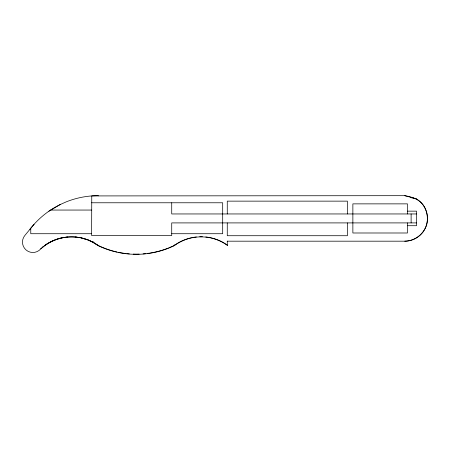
<?xml version="1.0" encoding="UTF-8"?>
<svg xmlns="http://www.w3.org/2000/svg" width="450" height="450" viewBox="0 0 450 450"><rect width="100%" height="100%" fill="white"/><g stroke="black" fill="none" stroke-linecap="round" stroke-linejoin="round"><path stroke-width="0.67" d="M416.576 222.907L171.72 222.907L171.72 235.541L91.626 235.541L91.761 195.924L404.747 195.677C412.532 196.993 420.514 199.62 424.451 207.051C427.303 212.338 428.113 218.475 426.724 224.319C424.069 234.023 414.804 241.127 404.747 241.183L227.267 241.183M34.116 224.241L24.964 235.328A10.406 10.406 0 0 0 26.111 250.003A10.406 10.406 0 0 0 40.787 248.856C50.034 240.401 62.752 236.042 75.24 237.043L75.257 236.857M75.24 237.043L81.45 237.814L86.788 239.411M174.696 245.486L168.671 248.136A88.003 88.003 0 0 1 98.336 245.734L93.071 242.381L87.457 239.614L93.156 242.218L98.432 245.576A87.801 87.801 0 0 0 110.644 250.324M93.071 242.381L93.42 241.74M98.432 245.576L98.336 245.734A45.253 45.253 0 0 0 40.787 248.856L40.663 248.721M42.294 247.41L43.38 246.544M48.887 211.213L60.21 204.536L66.223 201.859A86.462 86.462 0 0 1 98.336 195.677L98.336 195.862M45.557 244.8C51.165 241.104 57.476 238.343 64.153 237.364M168.604 247.967L174.639 245.379A45.27 45.27 0 0 1 223.554 242.859L227.509 245.402M65.537 237.195L67.607 236.936M91.626 202.776L222.688 202.776L222.688 233.719L171.72 233.719M50.687 210.054L91.626 210.054M407.475 211.151L416.576 211.151L416.576 225.709L407.475 225.709M416.576 213.953L171.72 213.953L171.72 202.776M91.626 233.719L30.763 233.719L30.763 228.257M414.118 198.467L416.121 198.726A22.753 22.753 0 0 1 404.747 241.183M75.949 236.964L77.321 237.178M78.699 237.392L80.078 237.6M410.771 197.634L416.121 198.726L404.747 195.677M81.411 237.994L87.39 239.788M227.267 245.076L223.627 242.73A45.411 45.411 0 0 0 219.414 240.604M45.242 244.35L45.658 244.952M174.274 244.806L174.639 245.379L174.116 245.537M411.12 213.953L411.12 222.907M407.475 213.953L407.475 203.867L352.868 203.867L352.868 232.993L407.475 232.993L407.475 222.907M347.406 213.953L347.406 201.139L227.267 201.139L227.267 213.953M347.406 222.907L347.406 235.721L227.267 235.721L227.267 222.907M227.267 241.116L227.267 245.25M29.902 229.292A86.462 86.462 0 0 1 60.21 204.536M167.991 248.203A87.801 87.801 0 0 1 150.272 253.013M149.625 253.114A87.801 87.801 0 0 1 147.026 253.474M145.716 253.626A87.801 87.801 0 0 1 143.1 253.873M139.168 254.093A87.801 87.801 0 0 1 133.256 254.087M129.324 253.868A87.801 87.801 0 0 1 126.709 253.62M125.404 253.468A87.801 87.801 0 0 1 118.277 252.281M116.994 252.006A87.801 87.801 0 0 1 111.274 250.515M174.561 245.256A45.411 45.411 0 0 1 191.047 237.842M191.706 237.696A45.411 45.411 0 0 1 196.369 236.964M199.732 236.745A45.411 45.411 0 0 1 202.427 236.745M205.791 236.97A45.411 45.411 0 0 1 210.448 237.707M211.106 237.853A45.411 45.411 0 0 1 218.796 240.334"/></g></svg>
